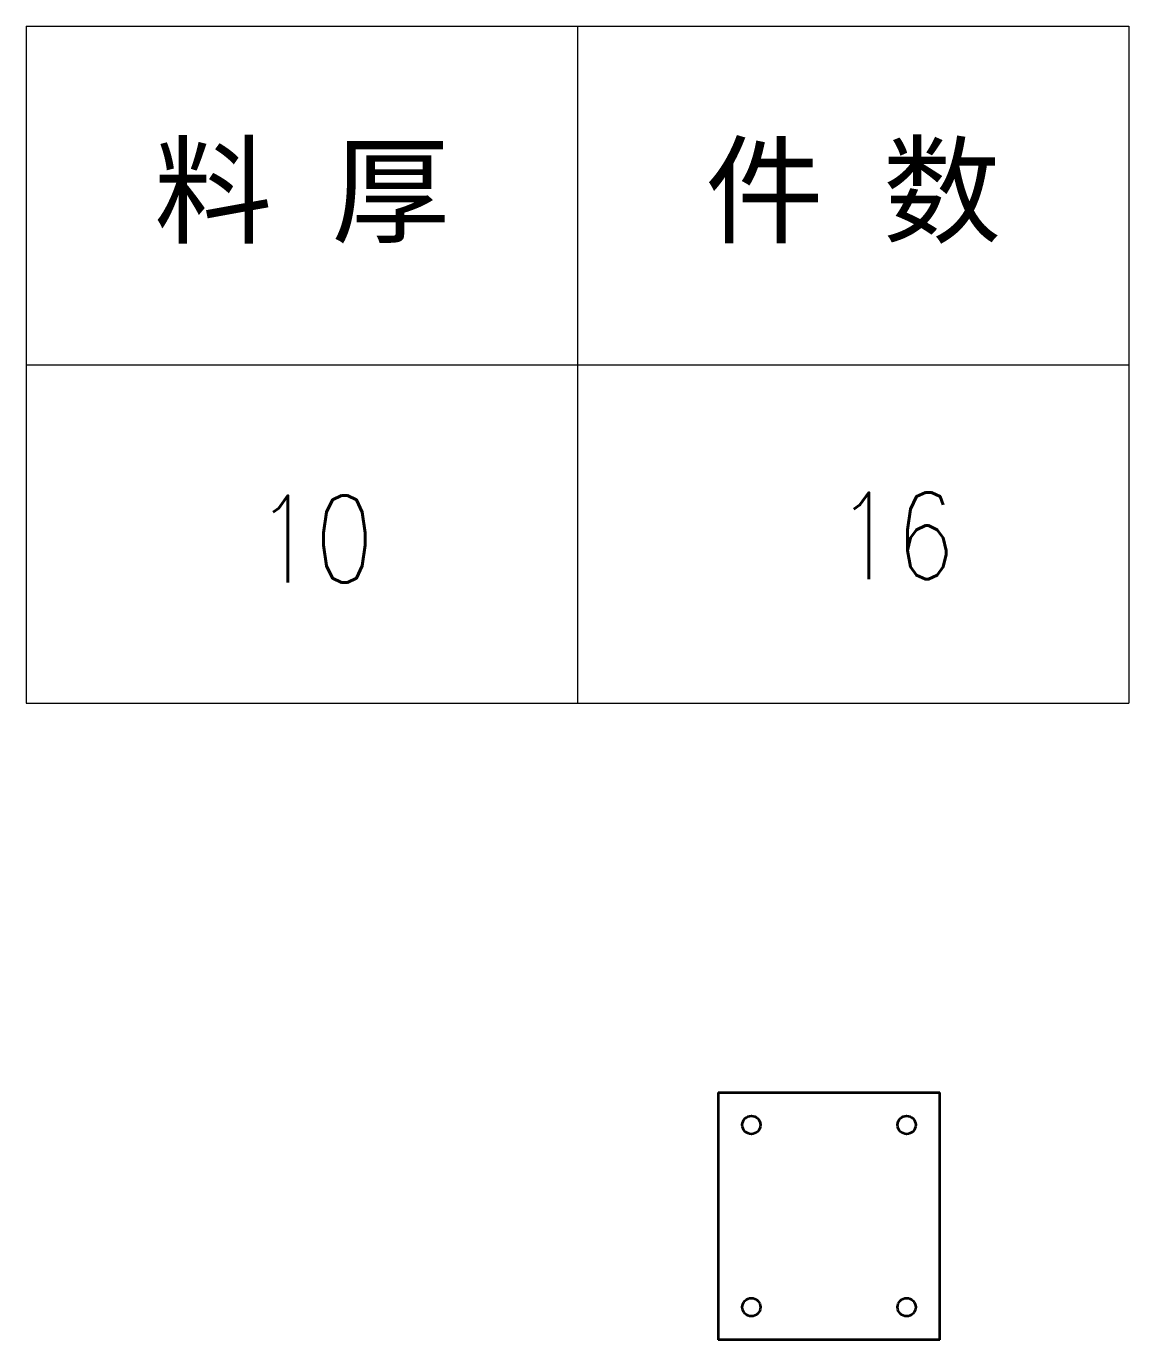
# Model space of a CAD drawing. Header units: millimetres. Extents: x 1333 to 106363, y -60675 to -5704.
# Drawn here: x 10491 to 10999, y -59712 to -59106 of the extents above; entities that cross this region are included whole.
import ezdxf
from ezdxf.enums import TextEntityAlignment as Align

# ---------------------------------------------------------------- set-up
doc = ezdxf.new("R2010")
doc.units = ezdxf.units.MM
doc.header["$LTSCALE"] = 0.5
doc.layers.add('DRAWING', color=7, linetype='Continuous', lineweight=35)
doc.layers.add('标注线', color=3, linetype='Continuous', lineweight=18)
doc.styles.add('DIM', font='romans.shx', dxfattribs={"width": 0.8, "bigfont": 'bigfont.shx'})
doc.styles.get("Standard").update_dxf_attribs({"font": 'simplex.shx'})

# ---------------------------------------------------------------- blocks, each defined once
blk = doc.blocks.new('*T44')
at = {"color": 0, "linetype": 'ByBlock', "lineweight": -2, "transparency": 16777216}
for p, q in [((0, 0), (127, 0)), ((0, 0), (0, -78)), ((63.5, 0), (63.5, -78)), ((127, 0), (127, -78)), ((0, -39), (127, -39)), ((0, -78), (127, -78))]:
    blk.add_line(p, q, dxfattribs=at)
at = {"color": 0, "transparency": 16777216, "char_height": 10, "width": 60.5, "attachment_point": 5}
for s, insert in [('{\\fSimSun|b0|i0|c134|p2;料 厚}', (31.75, -19.5)), ('{\\fSimSun|b0|i0|c134|p2;件 数}', (95.25, -19.5))]:
    blk.add_mtext(s, dxfattribs=dict(at, insert=insert))
blk = doc.blocks.new('拆图参数')
blk.add_blockref('*T44', (-63.5, 78))
at = {"style": 'DIM', "width": 0.8}
blk.add_attdef('1', text='', height=10, dxfattribs=at).set_placement((36.65, 19.27), align=Align.MIDDLE_CENTER)
blk.add_attdef('6', text='', height=10, dxfattribs=at).set_placement((-37.13, 18.91), align=Align.MIDDLE_LEFT)

msp = doc.modelspace()

# ---------------------------------------------------------------- linework, layer by layer
at = {"layer": 'DRAWING', "color": 7, "lineweight": 35}
for p, q in [((10809.657, -59597.887), (10911.657, -59597.887)), ((10809.657, -59597.887), (10809.657, -59711.887)), ((10911.657, -59711.887), (10911.657, -59597.887)), ((10911.657, -59711.887), (10809.657, -59711.887))]:
    msp.add_line(p, q, dxfattribs=at)
for centre in [(10824.907, -59612.887), (10896.407, -59612.887), (10824.907, -59696.887), (10896.407, -59696.887)]:
    msp.add_circle(centre, 4.188, dxfattribs=at)

# ---------------------------------------------------------------- block references
at = {"layer": '标注线', "xscale": 4, "yscale": 4, "zscale": 4}
msp.add_blockref('拆图参数', (10744.767, -59418.446), dxfattribs=at).add_auto_attribs({'1': '16', '6': '10'})

doc.saveas('drawing.dxf')
